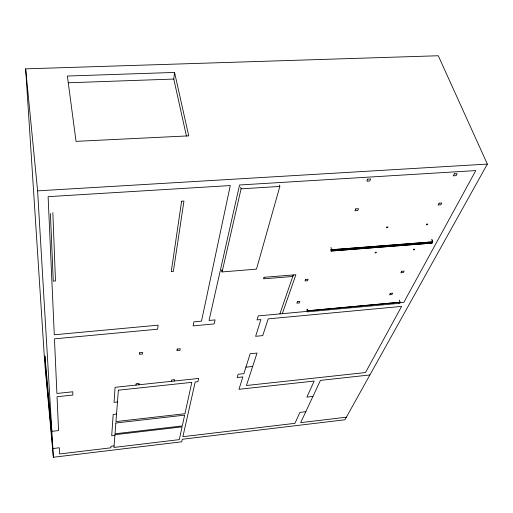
<?xml version="1.0" encoding="UTF-8"?>
<svg xmlns="http://www.w3.org/2000/svg" width="513" height="513" viewBox="0 0 513 513"><rect width="100%" height="100%" fill="white"/><g stroke="black" fill="none" stroke-linecap="round" stroke-linejoin="round"><path stroke-width="0.77" d="M307.415 309.249L307.838 310.84L400.108 302.228L307.838 310.75L307.345 309.288M330.949 247.426L331.655 249.793L432.715 241.899L431.869 239.603M135.983 385.09L136.137 383.705L139.081 383.397L138.914 384.776M186.424 136.06L173.785 79.06L174.555 72.429L67.376 76.039L76.033 141.357L188.733 135.868L174.555 72.429M171.445 381.332L171.688 379.953L174.587 379.646L174.33 381.024M279.418 184.956L279.841 186.431L256.494 269.139L222.097 271.935L241.091 188.835L240.693 187.283M279.893 313.905L293.295 274.955L295.879 274.737L282.317 313.68M306.742 309.544L307.447 311.846L307.838 310.75M331.174 251.024L331.655 249.696L432.76 241.841L432.061 243.117L331.174 251.024L330.622 249.465M487.35 164.089L344.928 419.775L182.307 439.256L181.737 441.796L53.371 457.25L44.702 362.396L25.65 68.851L438.282 55.75L487.35 164.089L37.603 190.855L25.65 68.851M400.108 302.311L399.351 300.034M432.715 241.899L431.908 239.642M432.061 243.117L331.141 251.011M346.365 417.204L300.676 422.648L320.42 380.377L369.892 374.958M114.085 445.912L110.962 446.284L110.853 447.817L59.604 453.96L59.328 447.772L52.852 448.535L46.119 374.99L44.907 355.964L51.839 431.35L58.559 430.58L57.046 396.729L72.84 395.042L72.801 391.778L56.905 393.465L54.461 338.843L157.619 329.205L158.171 325.165L54.282 334.777L48.113 196.659L230.279 185.552L201.5 321.157L193.914 321.863L193.112 325.89L214.133 323.921L215.075 319.9L209.054 320.458L239.552 184.988L475.788 170.585L403.782 302.446L399.011 302.888M305.786 411.708L299.925 412.394L294.943 423.334L182.885 436.691L195.203 381.986L197.903 381.698L198.653 378.447L115.098 387.302L114.04 402.372L117.464 401.993M114.893 435.409L111.699 435.787L113.193 414.427L116.534 414.049M312.917 396.434L306.883 397.12L314.2 381.056L238.968 389.296L242.867 376.901L237.134 377.517L238.122 374.266L243.887 373.656L250.152 353.752L257.032 353.053L246.426 385.5L365.506 372.541L401.621 306.402L268.203 318.874L262.733 335.611L255.641 336.297L260.912 319.554L257.013 319.92L258.244 315.905L307.556 311.346M245.926 367.167L252.646 366.468M307.422 311.827L399.569 303.311L400.108 302.228M241.091 188.835L279.841 186.431M68.274 82.779L173.785 79.06M221.885 269.78L222.238 271.332M221.744 270.377L222.097 271.935M37.603 190.855L53.371 457.25M50.409 213.581L53.269 281.15L55.487 280.97L52.839 212.626M114.944 434.697L113.963 447.445L179.294 439.622L182.089 426.848L114.944 434.697M115.848 423.001L115.015 433.793L182.288 425.944L184.648 415.139L115.848 423.001M118.375 390.188L115.957 421.577L184.956 413.722L191.817 382.352L118.375 390.188M139.562 352.777L139.389 354.329L142.499 354.021L142.678 352.469L139.562 352.777M181.615 201.205L171.252 271.678L173.349 271.512L183.943 201.051L181.615 201.205M177.209 349.071L176.934 350.616L179.986 350.315L180.275 348.769L177.209 349.071M264.022 277.296L263.547 278.828L292.756 276.481L293.295 274.955L264.022 277.296M297.373 301.753L296.86 303.17L299.348 302.939L299.874 301.529L297.373 301.753M305.556 279.444L304.998 280.964L307.576 280.739L308.14 279.226L305.556 279.444M355.714 208.887L354.964 210.76L357.779 210.567L358.536 208.695L355.714 208.887M367.667 179.159L366.846 181.192L369.77 181.012L370.598 178.973L367.667 179.159M375.33 252.281L375.035 252.922L376.055 252.838L376.35 252.204L375.33 252.281M386.917 227.06L386.603 227.746L387.655 227.669L387.975 226.983L386.917 227.06M390.252 293.398L389.534 294.795L391.913 294.584L392.637 293.186L390.252 293.398M401.647 271.3L400.871 272.801L403.327 272.589L404.109 271.088L401.647 271.3M413.773 249.228L413.446 249.863L414.446 249.78L414.773 249.145L413.773 249.228M426.739 224.13L426.38 224.816L427.419 224.739L427.771 224.053L426.739 224.13M439.102 203.174L438.14 205.02L440.84 204.834L441.808 202.988L439.102 203.174M454.326 173.83L453.287 175.837L456.089 175.664L457.134 173.657L454.326 173.83"/></g></svg>
